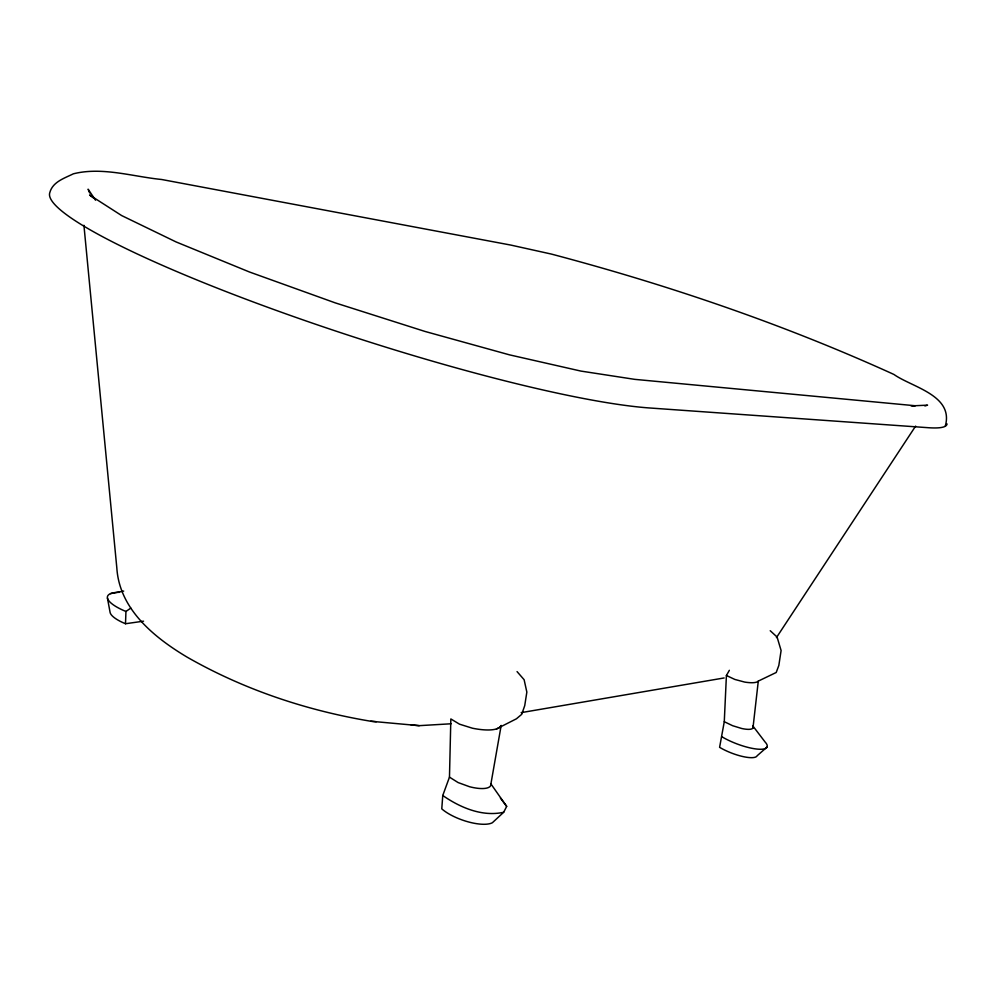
<?xml version="1.0" encoding="UTF-8"?>
<svg xmlns="http://www.w3.org/2000/svg" width="996" height="996" viewBox="0 0 996 996"><rect width="100%" height="100%" fill="white"/><g stroke="black" fill="none" stroke-linecap="round" stroke-linejoin="round"><path stroke-width="1.49" d="M449.47 777.141L450.839 718.938L459.505 724.167L472.428 728.213A43.451 13.297 18.9 0 0 501.175 725.437L490.916 783.889A25.61 8.566 19.2 0 1 469.552 786.728L458.085 782.545L449.47 777.141L442.759 795.505L441.776 808.864A30.615 10.707 19.4 0 0 468.232 821.874A30.615 10.707 19.4 0 0 492.385 822.721L503.677 812.263L506.678 806.387L490.829 783.79M143.549 621.18L125.508 623.733L125.944 611.457A33.316 10.01 15.8 0 1 119.42 592.309M767.069 747.05L757.134 755.777A24.813 6.81 21.1 0 1 742.829 756.537A24.813 6.81 21.1 0 1 719.598 747.324L724.279 721.702L726.408 675.5L729.358 670.308M752.976 727.964L758.292 681.102L776.208 672.487L778.835 665.453L781.101 650.537L777.092 637.042L770.219 630.717M945.254 426.251C954.156 395.337 912.149 387.307 893.985 374.496L891.271 373.239C781.785 323.65 667.507 284.794 551.361 254.067L510.811 245.078L161.638 179.492C132.829 176.641 102.152 166.581 73.368 173.814C64.454 178.247 52.676 181.77 49.8 192.651A337.47 43.812 17.9 0 0 281.333 312.221A337.47 43.812 17.9 0 0 648.894 407.924L928.11 427.695A260.292 26.182 19 0 0 947.059 423.923M776.444 637.602L915.61 426.114M125.944 611.457L130.812 608.108M496.518 728.91L516.426 718.801L521.705 714.331L524.73 705.641L526.847 692.096L524.12 679.72L517.049 671.59M924.911 405.97L927.575 405.16L911.116 405.895M110.519 593.628L123.703 591.089M521.157 712.638L724.142 677.952M503.677 812.263C482.251 817.044 460.164 807.582 442.759 795.505M411.136 724.939L419.204 725.661L451.014 723.781M912.485 405.845L915.212 405.745L634.713 379.352L580.917 371.085L509.504 354.85L424.956 331.431L335.241 302.871L249.436 271.983L176.093 241.941L121.661 215.572L89.615 194.992L93.923 198.329M83.925 225.295L116.831 567.969C119.408 609.266 154.156 637.452 187.049 657.099C243.709 689.556 306.457 710.509 370.773 721.241L376.264 721.727M370.773 721.241L419.204 725.661M726.408 675.5L734.849 679.446L744.722 682.086A35.271 8.541 20.5 0 0 758.292 681.102M724.279 721.702L732.658 725.723L741.833 728.524A20.754 5.466 20.9 0 0 752.827 726.009M752.914 726.022L765.053 741.958A29.818 8.018 21 0 1 756.263 748.992A29.818 8.018 21 0 1 721.938 736.803M500.403 798.07L506.678 806.387M95.541 200.208L88.109 189.178L89.64 192.938M107.444 598.11L110.12 612.528A27.726 8.503 15.8 0 0 125.508 623.733"/></g></svg>
